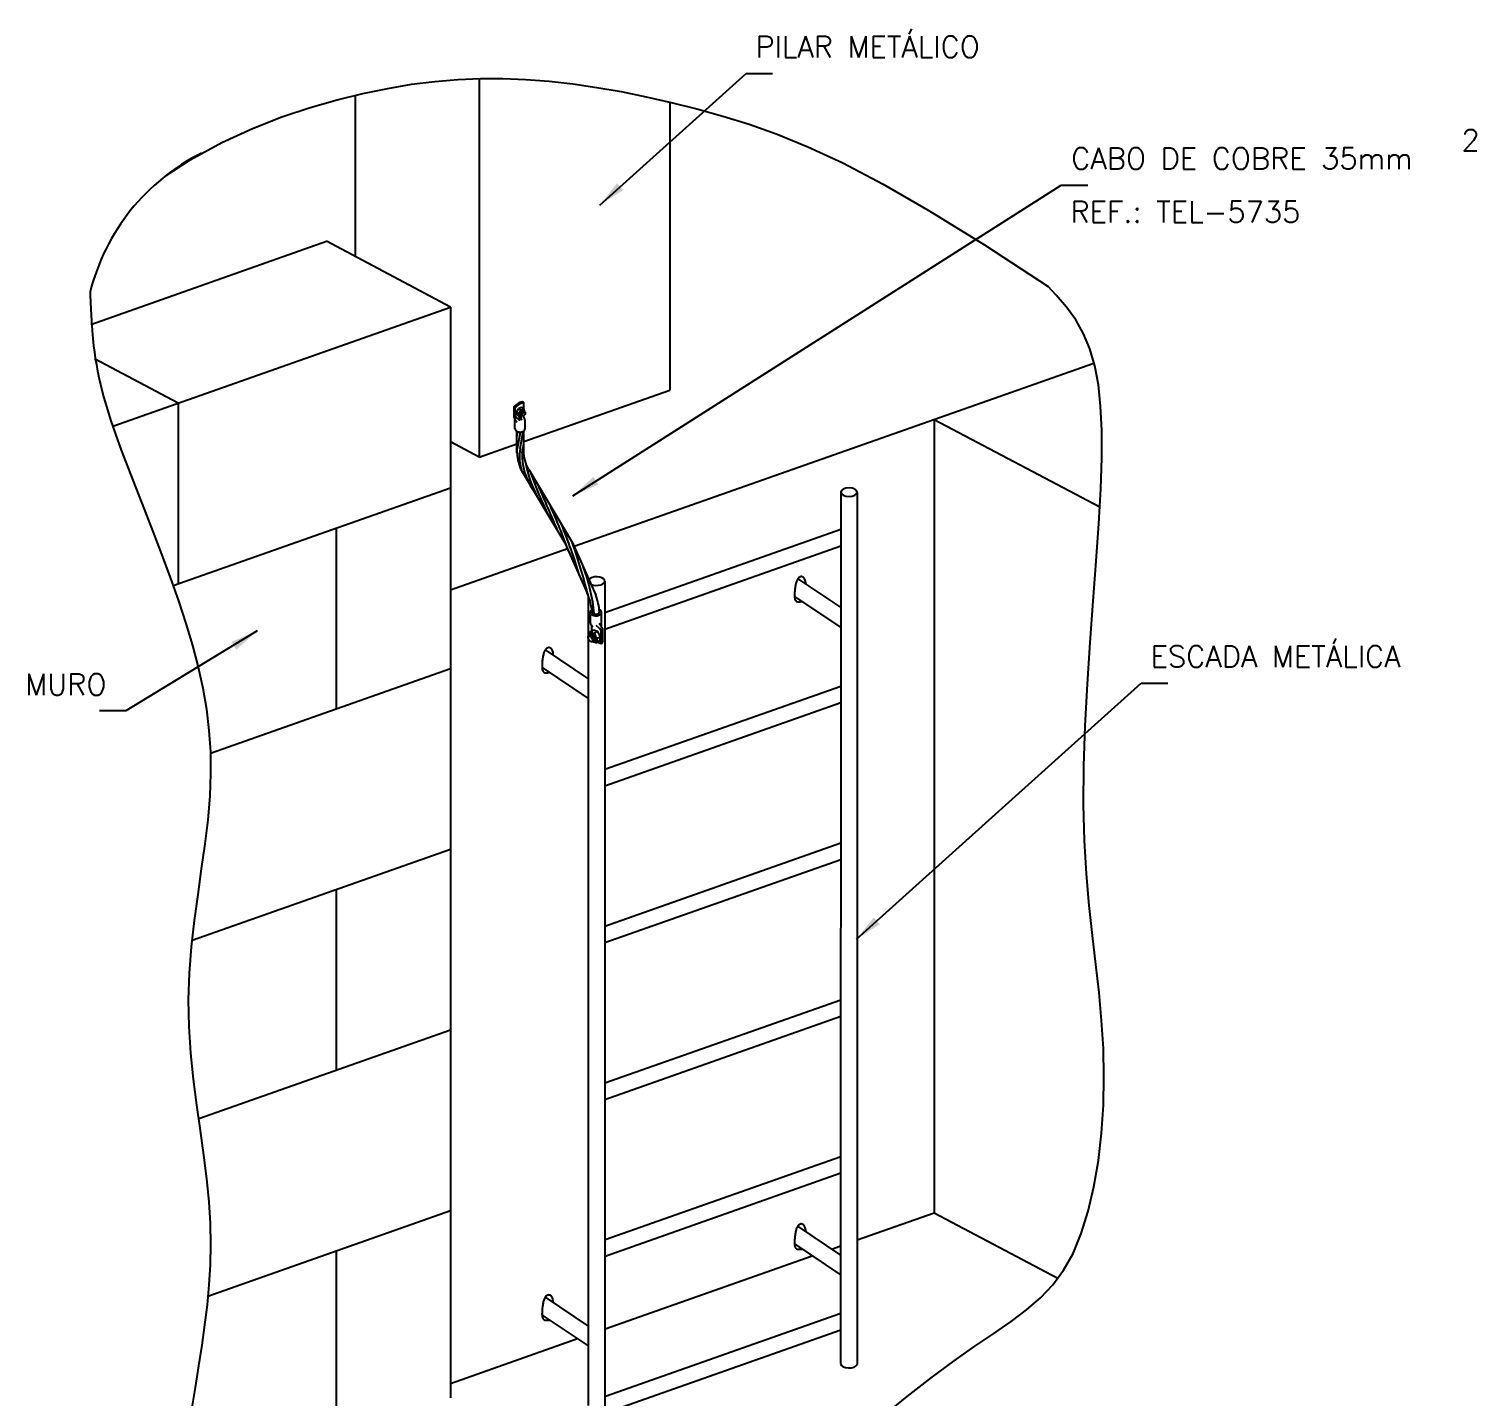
# Model space of a CAD drawing. Header units: millimetres. Extents: x -5435.2 to -5420.3, y -4788.1 to -4768.6.
# Drawn here: x -5433.88 to -5420.28, y -4781.45 to -4768.6 of the extents above; entities that cross this region are included whole.
import ezdxf

# ---------------------------------------------------------------- set-up
doc = ezdxf.new("R2010")
doc.units = ezdxf.units.MM
doc.header["$LTSCALE"] = 10
doc.layers.add('Termotécnica', color=7, linetype='Continuous')
doc.styles.add('r80', font='romans.shx')

msp = doc.modelspace()

# ---------------------------------------------------------------- linework, layer by layer
at = {"layer": 'Termotécnica', "color": 3}
for p, q in [((-5429.651, -4769.065), (-5429.651, -4772.622)), ((-5430.817, -4769.224), (-5430.817, -4770.737)), ((-5427.861, -4769.286), (-5427.861, -4771.991)), ((-5429.233, -4772.475), (-5427.861, -4771.991)), ((-5429.296, -4772.585), (-5429.296, -4772.379)), ((-5429.233, -4772.577), (-5429.233, -4772.376)), ((-5429.651, -4772.622), (-5429.92, -4772.479)), ((-5429.651, -4772.622), (-5429.296, -4772.497)), ((-5429.263, -4772.731), (-5428.847, -4773.425)), ((-5429.186, -4772.739), (-5428.775, -4773.425)), ((-5428.847, -4773.425), (-5428.633, -4773.905)), ((-5428.775, -4773.425), (-5428.555, -4773.919))]:
    msp.add_line(p, q, dxfattribs=at)
at = {"layer": 'Termotécnica', "color": 2, "ltscale": 1.6}
for p, q in [((-5428.518, -4770.254), (-5427.144, -4769.018)), ((-5427.144, -4769.018), (-5426.894, -4769.018)), ((-5428.771, -4772.984), (-5424.184, -4770.066)), ((-5424.184, -4770.066), (-5423.934, -4770.066)), ((-5431.737, -4774.254), (-5432.97, -4775.006)), ((-5426.106, -4777.151), (-5423.431, -4774.744)), ((-5423.431, -4774.744), (-5423.181, -4774.744)), ((-5432.97, -4775.006), (-5433.22, -4775.006))]:
    msp.add_line(p, q, dxfattribs=at)
at = {"layer": 'Termotécnica', "color": 2}
for p, q in [((-5433.3, -4771.374), (-5431.086, -4770.594)), ((-5429.92, -4771.213), (-5431.086, -4770.594)), ((-5433.094, -4772.331), (-5429.92, -4771.213)), ((-5429.92, -4771.213), (-5429.92, -4781.458)), ((-5432.48, -4772.115), (-5433.265, -4771.698)), ((-5432.48, -4772.115), (-5432.48, -4773.811)), ((-5432.527, -4773.828), (-5429.92, -4772.909)), ((-5426.254, -4772.951), (-5426.255, -4781.137)), ((-5426.099, -4772.95), (-5426.099, -4781.142)), ((-5430.996, -4773.289), (-5430.996, -4774.985)), ((-5428.472, -4774.08), (-5426.254, -4773.299)), ((-5428.471, -4774.236), (-5426.254, -4773.455)), ((-5428.472, -4773.786), (-5428.472, -4781.976)), ((-5426.658, -4773.764), (-5426.254, -4774.035)), ((-5428.626, -4773.922), (-5428.626, -4781.53)), ((-5426.688, -4773.931), (-5426.254, -4774.223)), ((-5429.03, -4774.431), (-5428.626, -4774.703)), ((-5432.177, -4775.401), (-5429.92, -4774.606)), ((-5429.061, -4774.598), (-5428.626, -4774.89)), ((-5428.471, -4775.553), (-5426.254, -4774.772)), ((-5428.471, -4775.709), (-5426.254, -4774.927)), ((-5428.471, -4777.026), (-5426.254, -4776.245)), ((-5432.349, -4777.16), (-5429.92, -4776.304)), ((-5428.471, -4777.182), (-5426.254, -4776.4)), ((-5430.996, -4776.683), (-5430.996, -4778.379)), ((-5428.471, -4778.499), (-5426.254, -4777.718)), ((-5428.471, -4778.655), (-5426.254, -4777.873)), ((-5432.285, -4778.834), (-5429.92, -4778)), ((-5428.466, -4779.97), (-5426.254, -4779.191)), ((-5428.466, -4780.126), (-5426.254, -4779.346)), ((-5432.201, -4780.502), (-5429.92, -4779.698)), ((-5426.659, -4779.845), (-5426.255, -4780.117)), ((-5430.996, -4780.077), (-5430.996, -4781.838)), ((-5426.689, -4780.012), (-5426.255, -4780.304)), ((-5426.339, -4780.06), (-5426.255, -4780.03)), ((-5429.031, -4780.513), (-5428.627, -4780.784)), ((-5429.061, -4780.68), (-5428.627, -4780.971)), ((-5428.465, -4781.443), (-5426.254, -4780.664)), ((-5428.465, -4781.598), (-5426.254, -4780.819))]:
    msp.add_line(p, q, dxfattribs=at)
at = {"layer": 'Termotécnica', "color": 1}
for p, q in [((-5428.76, -4773.459), (-5423.875, -4771.738)), ((-5429.327, -4772.156), (-5429.327, -4772.238)), ((-5429.313, -4772.156), (-5429.326, -4772.149)), ((-5429.315, -4772.163), (-5429.315, -4772.231)), ((-5429.3, -4772.199), (-5429.28, -4772.164)), ((-5429.279, -4772.211), (-5429.3, -4772.199)), ((-5429.295, -4772.226), (-5429.3, -4772.199)), ((-5429.254, -4772.155), (-5429.28, -4772.164)), ((-5429.259, -4772.176), (-5429.28, -4772.164)), ((-5429.231, -4772.168), (-5429.254, -4772.155)), ((-5429.234, -4772.109), (-5429.246, -4772.102)), ((-5429.243, -4772.184), (-5429.243, -4772.188)), ((-5429.237, -4772.186), (-5429.238, -4772.191)), ((-5429.232, -4772.168), (-5429.232, -4772.112)), ((-5429.232, -4772.189), (-5429.232, -4772.194)), ((-5429.225, -4772.194), (-5429.229, -4772.171)), ((-5429.226, -4772.192), (-5429.227, -4772.195)), ((-5429.315, -4772.266), (-5429.296, -4772.293)), ((-5429.315, -4772.352), (-5429.315, -4772.269)), ((-5429.296, -4772.254), (-5429.27, -4772.276)), ((-5429.272, -4772.239), (-5429.295, -4772.226)), ((-5429.279, -4772.251), (-5429.264, -4772.242)), ((-5429.279, -4772.251), (-5429.254, -4772.273)), ((-5429.247, -4772.232), (-5429.269, -4772.239)), ((-5429.265, -4772.242), (-5429.265, -4772.263)), ((-5429.264, -4772.242), (-5429.254, -4772.273)), ((-5429.263, -4772.223), (-5429.258, -4772.22)), ((-5429.258, -4772.226), (-5429.253, -4772.224)), ((-5429.252, -4772.229), (-5429.247, -4772.227)), ((-5429.232, -4772.248), (-5429.232, -4772.231)), ((-5429.219, -4772.352), (-5429.219, -4772.277)), ((-5425.377, -4772.267), (-5423.821, -4773.089)), ((-5425.377, -4772.267), (-5425.377, -4779.721)), ((-5429.296, -4772.431), (-5429.287, -4772.383)), ((-5429.296, -4772.573), (-5429.263, -4772.386)), ((-5429.265, -4772.541), (-5429.237, -4772.379)), ((-5429.248, -4772.582), (-5429.233, -4772.497)), ((-5429.92, -4773.868), (-5428.822, -4773.481)), ((-5428.608, -4774.079), (-5428.608, -4774.175)), ((-5428.504, -4774.079), (-5428.504, -4774.215)), ((-5428.608, -4774.262), (-5428.575, -4774.243)), ((-5428.594, -4774.254), (-5428.594, -4774.206)), ((-5428.575, -4774.243), (-5428.539, -4774.256)), ((-5428.525, -4774.228), (-5428.552, -4774.204)), ((-5428.503, -4774.215), (-5428.524, -4774.185)), ((-5428.618, -4774.3), (-5428.611, -4774.266)), ((-5428.616, -4774.296), (-5428.615, -4774.301)), ((-5428.608, -4774.292), (-5428.607, -4774.299)), ((-5428.6, -4774.287), (-5428.599, -4774.294)), ((-5428.592, -4774.284), (-5428.591, -4774.29)), ((-5428.587, -4774.353), (-5428.555, -4774.364)), ((-5428.578, -4774.35), (-5428.585, -4774.346)), ((-5428.57, -4774.346), (-5428.578, -4774.341)), ((-5428.563, -4774.341), (-5428.57, -4774.337)), ((-5428.569, -4774.273), (-5428.539, -4774.256)), ((-5428.55, -4774.364), (-5428.517, -4774.344)), ((-5428.541, -4774.358), (-5428.504, -4774.371)), ((-5428.54, -4774.324), (-5428.51, -4774.306)), ((-5428.51, -4774.306), (-5428.539, -4774.256)), ((-5428.517, -4774.344), (-5428.51, -4774.306)), ((-5428.504, -4774.371), (-5428.504, -4774.253)), ((-5428.504, -4774.371), (-5428.49, -4774.363)), ((-5428.49, -4774.363), (-5428.49, -4774.245)), ((-5426.099, -4779.975), (-5425.377, -4779.721)), ((-5425.377, -4779.721), (-5424.215, -4780.335)), ((-5428.466, -4780.809), (-5426.522, -4780.124)), ((-5429.92, -4781.322), (-5428.729, -4780.902))]:
    msp.add_line(p, q, dxfattribs=at)
for points in [[(-5432.593, -4769.975), (-5432.366, -4769.83), (-5432.068, -4769.667), (-5431.781, -4769.534), (-5431.505, -4769.426), (-5431.24, -4769.338), (-5430.986, -4769.266), (-5430.743, -4769.206), (-5430.511, -4769.157), (-5430.286, -4769.119), (-5430.068, -4769.092), (-5429.853, -4769.074), (-5429.64, -4769.065), (-5429.428, -4769.065), (-5429.213, -4769.074), (-5428.994, -4769.091), (-5428.772, -4769.116), (-5428.546, -4769.148), (-5428.316, -4769.188), (-5428.083, -4769.236), (-5427.846, -4769.29), (-5427.606, -4769.351), (-5427.363, -4769.419), (-5427.115, -4769.495), (-5426.852, -4769.587), (-5426.562, -4769.705), (-5426.234, -4769.858), (-5425.857, -4770.056), (-5425.417, -4770.31), (-5424.904, -4770.628), (-5424.306, -4771.02)], [(-5433.306, -4771.069), (-5433.305, -4771.099), (-5433.299, -4771.23), (-5433.293, -4771.34), (-5433.287, -4771.431), (-5433.281, -4771.508), (-5433.274, -4771.575), (-5433.267, -4771.635), (-5433.258, -4771.693), (-5433.248, -4771.752), (-5433.236, -4771.815), (-5433.222, -4771.885), (-5433.203, -4771.964), (-5433.18, -4772.054), (-5433.15, -4772.156), (-5433.114, -4772.272), (-5433.069, -4772.405), (-5433.014, -4772.555), (-5432.95, -4772.725), (-5432.877, -4772.911), (-5432.799, -4773.11), (-5432.717, -4773.319), (-5432.635, -4773.534), (-5432.554, -4773.752), (-5432.477, -4773.97), (-5432.407, -4774.183), (-5432.344, -4774.391), (-5432.291, -4774.593), (-5432.248, -4774.792), (-5432.214, -4774.989), (-5432.19, -4775.188), (-5432.177, -4775.389), (-5432.175, -4775.594), (-5432.183, -4775.806), (-5432.202, -4776.027), (-5432.23, -4776.255), (-5432.262, -4776.489), (-5432.296, -4776.729), (-5432.328, -4776.973), (-5432.356, -4777.22), (-5432.375, -4777.469), (-5432.384, -4777.72), (-5432.378, -4777.97), (-5432.362, -4778.219), (-5432.337, -4778.466), (-5432.306, -4778.709), (-5432.274, -4778.946), (-5432.241, -4779.178), (-5432.213, -4779.401), (-5432.191, -4779.616), (-5432.179, -4779.821), (-5432.175, -4780.019), (-5432.18, -4780.21), (-5432.191, -4780.398), (-5432.208, -4780.584), (-5432.231, -4780.772), (-5432.258, -4780.962), (-5432.288, -4781.158), (-5432.32, -4781.36), (-5432.354, -4781.568)], [(-5425.864, -4781.635), (-5425.63, -4781.445), (-5425.404, -4781.269), (-5425.19, -4781.112), (-5424.994, -4780.974), (-5424.815, -4780.853), (-5424.654, -4780.741), (-5424.508, -4780.631), (-5424.378, -4780.519), (-5424.262, -4780.397), (-5424.16, -4780.26), (-5424.07, -4780.101), (-5423.994, -4779.915), (-5423.929, -4779.705), (-5423.876, -4779.476), (-5423.834, -4779.23), (-5423.805, -4778.973), (-5423.787, -4778.709), (-5423.781, -4778.442), (-5423.786, -4778.175), (-5423.803, -4777.912), (-5423.827, -4777.65), (-5423.857, -4777.386), (-5423.888, -4777.115), (-5423.919, -4776.833), (-5423.946, -4776.537), (-5423.965, -4776.223), (-5423.974, -4775.886), (-5423.971, -4775.525), (-5423.958, -4775.145), (-5423.936, -4774.755), (-5423.91, -4774.362), (-5423.882, -4773.974), (-5423.854, -4773.599), (-5423.83, -4773.245), (-5423.811, -4772.92), (-5423.802, -4772.629), (-5423.802, -4772.371), (-5423.813, -4772.143), (-5423.834, -4771.941), (-5423.868, -4771.763), (-5423.914, -4771.604), (-5423.973, -4771.462), (-5424.045, -4771.332), (-5424.132, -4771.213), (-5424.231, -4771.099), (-5424.306, -4771.02)]]:
    msp.add_lwpolyline(points, dxfattribs=at)
at = {"layer": 'Termotécnica', "color": 2}
for points in [[(-5426.58, -4773.817), (-5426.582, -4773.802), (-5426.585, -4773.79), (-5426.588, -4773.78), (-5426.591, -4773.771), (-5426.594, -4773.764), (-5426.597, -4773.759), (-5426.601, -4773.755), (-5426.604, -4773.751), (-5426.609, -4773.749), (-5426.613, -4773.746), (-5426.618, -4773.745), (-5426.622, -4773.744), (-5426.627, -4773.744), (-5426.632, -4773.745), (-5426.637, -4773.746), (-5426.641, -4773.748), (-5426.646, -4773.751), (-5426.65, -4773.754), (-5426.654, -4773.759), (-5426.658, -4773.764), (-5426.662, -4773.77), (-5426.665, -4773.776), (-5426.668, -4773.783), (-5426.671, -4773.791), (-5426.674, -4773.8), (-5426.676, -4773.808), (-5426.678, -4773.818), (-5426.68, -4773.828), (-5426.682, -4773.838), (-5426.683, -4773.848), (-5426.684, -4773.859), (-5426.686, -4773.869), (-5426.687, -4773.879), (-5426.688, -4773.89), (-5426.688, -4773.9), (-5426.689, -4773.91), (-5426.689, -4773.92), (-5426.689, -4773.929), (-5426.688, -4773.939), (-5426.686, -4773.947), (-5426.684, -4773.956), (-5426.68, -4773.964), (-5426.676, -4773.97), (-5426.669, -4773.976), (-5426.66, -4773.98), (-5426.649, -4773.981), (-5426.635, -4773.981), (-5426.618, -4773.978)], [(-5428.952, -4774.484), (-5428.955, -4774.469), (-5428.957, -4774.457), (-5428.96, -4774.447), (-5428.963, -4774.439), (-5428.966, -4774.432), (-5428.969, -4774.426), (-5428.973, -4774.422), (-5428.977, -4774.419), (-5428.981, -4774.416), (-5428.985, -4774.414), (-5428.99, -4774.412), (-5428.994, -4774.411), (-5428.999, -4774.411), (-5429.004, -4774.412), (-5429.009, -4774.413), (-5429.013, -4774.415), (-5429.018, -4774.418), (-5429.022, -4774.422), (-5429.026, -4774.426), (-5429.03, -4774.431), (-5429.034, -4774.437), (-5429.037, -4774.443), (-5429.041, -4774.451), (-5429.043, -4774.458), (-5429.046, -4774.467), (-5429.048, -4774.476), (-5429.05, -4774.485), (-5429.052, -4774.495), (-5429.054, -4774.505), (-5429.055, -4774.515), (-5429.057, -4774.526), (-5429.058, -4774.536), (-5429.059, -4774.547), (-5429.06, -4774.557), (-5429.061, -4774.567), (-5429.061, -4774.577), (-5429.061, -4774.587), (-5429.061, -4774.597), (-5429.06, -4774.606), (-5429.058, -4774.615), (-5429.056, -4774.623), (-5429.053, -4774.631), (-5429.048, -4774.638), (-5429.041, -4774.643), (-5429.033, -4774.647), (-5429.021, -4774.649), (-5429.007, -4774.648), (-5428.99, -4774.646)], [(-5426.58, -4779.898), (-5426.583, -4779.883), (-5426.585, -4779.871), (-5426.588, -4779.861), (-5426.591, -4779.852), (-5426.594, -4779.846), (-5426.597, -4779.84), (-5426.601, -4779.836), (-5426.605, -4779.833), (-5426.609, -4779.83), (-5426.613, -4779.828), (-5426.618, -4779.826), (-5426.623, -4779.825), (-5426.627, -4779.825), (-5426.632, -4779.826), (-5426.637, -4779.827), (-5426.642, -4779.829), (-5426.646, -4779.832), (-5426.65, -4779.836), (-5426.655, -4779.84), (-5426.658, -4779.845), (-5426.662, -4779.851), (-5426.666, -4779.857), (-5426.669, -4779.865), (-5426.672, -4779.872), (-5426.674, -4779.881), (-5426.676, -4779.89), (-5426.679, -4779.899), (-5426.68, -4779.909), (-5426.682, -4779.919), (-5426.683, -4779.929), (-5426.685, -4779.94), (-5426.686, -4779.95), (-5426.687, -4779.961), (-5426.688, -4779.971), (-5426.689, -4779.981), (-5426.689, -4779.991), (-5426.689, -4780.001), (-5426.689, -4780.011), (-5426.688, -4780.02), (-5426.686, -4780.029), (-5426.684, -4780.037), (-5426.681, -4780.045), (-5426.676, -4780.052), (-5426.669, -4780.057), (-5426.661, -4780.061), (-5426.65, -4780.063), (-5426.636, -4780.062), (-5426.618, -4780.06)], [(-5428.952, -4780.565), (-5428.955, -4780.551), (-5428.958, -4780.538), (-5428.96, -4780.528), (-5428.963, -4780.52), (-5428.966, -4780.513), (-5428.97, -4780.508), (-5428.973, -4780.503), (-5428.977, -4780.5), (-5428.981, -4780.497), (-5428.986, -4780.495), (-5428.99, -4780.493), (-5428.995, -4780.493), (-5429, -4780.492), (-5429.004, -4780.493), (-5429.009, -4780.494), (-5429.014, -4780.496), (-5429.018, -4780.499), (-5429.023, -4780.503), (-5429.027, -4780.507), (-5429.031, -4780.512), (-5429.034, -4780.518), (-5429.038, -4780.525), (-5429.041, -4780.532), (-5429.044, -4780.54), (-5429.046, -4780.548), (-5429.049, -4780.557), (-5429.051, -4780.566), (-5429.053, -4780.576), (-5429.054, -4780.586), (-5429.056, -4780.597), (-5429.057, -4780.607), (-5429.058, -4780.618), (-5429.059, -4780.628), (-5429.06, -4780.638), (-5429.061, -4780.648), (-5429.061, -4780.659), (-5429.062, -4780.668), (-5429.061, -4780.678), (-5429.06, -4780.687), (-5429.059, -4780.696), (-5429.056, -4780.704), (-5429.053, -4780.712), (-5429.048, -4780.719), (-5429.042, -4780.724), (-5429.033, -4780.728), (-5429.022, -4780.73), (-5429.008, -4780.73), (-5428.991, -4780.727)]]:
    msp.add_lwpolyline(points, dxfattribs=at)
at = {"layer": 'Termotécnica', "color": 1}
for centre, radius, start, end in [((-5431.365, -4771.555), 2.001, 116.5723, 165.9457), ((-5429.312, -4772.156), 0.015, 120, 180), ((-5429.196, -4772.275), 0.181, 106.94, 133.06), ((-5429.3, -4772.163), 0.015, 120, 180), ((-5429.184, -4772.282), 0.181, 106.94, 133.06), ((-5429.313, -4772.169), 0.0543, 307.9969, 352.0248), ((-5429.255, -4772.145), 0.0314, 263.8108, 314.501), ((-5429.247, -4772.106), 0.00428, 70.6195, 112.9935), ((-5429.235, -4772.112), 0.003, 0, 120), ((-5429.233, -4772.172), 0.00407, 10.8846, 60), ((-5429.229, -4772.195), 0.00407, 359.1317, 10.8846), ((-5429.288, -4772.237), 0.0391, 181.9565, 227.0468), ((-5429.277, -4772.22), 0.0391, 197.037, 242.1272), ((-5429.305, -4772.23), 0.0315, 345.5818, 36.1065), ((-5429.27, -4772.235), 0.00407, 240, 289.1165), ((-5429.248, -4772.228), 0.00407, 289.1165, 296.2919), ((-5429.277, -4772.285), 0.0585, 8.2416, 47.8775), ((-5428.87, -4772.619), 0.403, 168.9198, 199.5127), ((-5428.674, -4772.599), 0.574, 178.2904, 214.6599), ((-5428.167, -4772.493), 1.063, 190.4661, 210.536), ((-5425.924, -4771.66), 3.427, 198.9887, 206.0633), ((-5401.161, -4761.122), 30.313, 202.8393, 203.7163), ((-5434.266, -4775.446), 5.789, 19.579, 24.1239), ((-5433.351, -4775.087), 4.835, 16.248, 22.3258), ((-5435.133, -4775.591), 6.717, 14.4041, 18.7844), ((-5430.171, -4774.232), 1.606, 4.9199, 21.3186), ((-5428.585, -4774.082), 0.024, 106.4942, 164.2191), ((-5428.525, -4774.077), 0.021, 5.5868, 79.4509), ((-5428.545, -4774.165), 0.0638, 188.2416, 233.8328), ((-5428.545, -4774.266), 0.0427, 17.037, 62.1272), ((-5428.532, -4774.247), 0.0427, 1.9565, 47.0468), ((-5428.612, -4774.301), 0.00584, 169.1154, 180.8683), ((-5428.606, -4774.267), 0.00584, 120, 169.1154), ((-5428.574, -4774.229), 0.0451, 225.499, 276.1892), ((-5428.585, -4774.347), 0.00584, 243.7081, 250.8835), ((-5428.492, -4774.263), 0.0779, 187.9752, 232.0031), ((-5428.553, -4774.358), 0.00584, 250.8835, 300), ((-5428.503, -4774.351), 0.0452, 143.8935, 194.4182)]:
    msp.add_arc(centre, radius, start, end, dxfattribs=at)
at = {"layer": 'Termotécnica', "color": 3}
for centre, radius, start, end in [((-5428.777, -4772.547), 0.52, 181.656, 200.8156), ((-5428.904, -4772.569), 0.33, 178.713, 210.821), ((-5429.155, -4774.128), 0.567, 5.0661, 24.2335), ((-5428.973, -4774.09), 0.451, 1.81, 22.2426)]:
    msp.add_arc(centre, radius, start, end, dxfattribs=at)
at = {"layer": 'Termotécnica', "color": 2}
for centre, radius, start, end in [((-5426.258, -4781.138), 0.00305, 319.6513, 15.8147), ((-5426.101, -4781.144), 0.00269, 339.7269, 44.6395)]:
    msp.add_arc(centre, radius, start, end, dxfattribs=at)
at = {"layer": 'Termotécnica', "color": 1}
for centre, major_axis, ratio, start_param, end_param in [((-5429.25, -4772.205), (0.0177, 0.0306), 0.500279, 5.414719, 10.426914), ((-5429.25, -4772.205), (-0.0116, -0.0201), 0.500279, 2.686448, 6.55275), ((-5429.25, -4772.205), (-0.0131, -0.0188), 0.281547, 3.158868, 6.283185), ((-5429.245, -4772.208), (-0.0131, -0.0188), 0.281547, 3.158868, 6.283185), ((-5429.239, -4772.211), (-0.0131, -0.0188), 0.281547, 3.158868, 6.283185), ((-5429.267, -4772.352), (-0.0477, 0), 0.708671, 0, 3.141593), ((-5428.556, -4774.077), (0.034, -0.0011), 0.579595, -3.141593, 0.117786), ((-5428.581, -4774.314), (-0.0254, 0.0439), 0.500279, -4.143729, 0.868466), ((-5428.597, -4774.323), (0.0188, -0.027), 0.281547, 0, 3.124318), ((-5428.589, -4774.319), (0.0188, -0.027), 0.281547, 0, 3.124318), ((-5428.581, -4774.314), (0.0166, -0.0288), 0.500279, -0.269564, 3.596738), ((-5428.581, -4774.314), (0.0188, -0.027), 0.281547, 0, 3.124318)]:
    msp.add_ellipse(centre, major_axis=major_axis, ratio=ratio, start_param=start_param, end_param=end_param, dxfattribs=at)
for centre, major_axis in [((-5429.233, -4772.215), (-0.0109, -0.0189)), ((-5428.606, -4774.329), (0.0156, -0.0271))]:
    msp.add_ellipse(centre, major_axis=major_axis, ratio=0.509483, dxfattribs=at)
at = {"layer": 'Termotécnica', "color": 2}
for centre, major_axis, start_param, end_param in [((-5426.177, -4772.95), (-0.0773, 0), 0.025671, 6.263616), ((-5428.549, -4773.786), (-0.0773, 0), 0.864707, 5.887475), ((-5426.176, -4781.136), (-0.0795, 0), 0.095963, 2.927385)]:
    msp.add_ellipse(centre, major_axis=major_axis, ratio=0.515245, start_param=start_param, end_param=end_param, dxfattribs=at)
at = {"layer": 'Termotécnica', "color": 1}
msp.add_open_spline([(-5428.504, -4774.073), (-5428.504, -4774.074), (-5428.504, -4774.077), (-5428.504, -4774.082), (-5428.505, -4774.086), (-5428.507, -4774.091), (-5428.509, -4774.095), (-5428.512, -4774.099), (-5428.516, -4774.103), (-5428.521, -4774.106), (-5428.527, -4774.109), (-5428.534, -4774.112), (-5428.542, -4774.114), (-5428.553, -4774.115), (-5428.564, -4774.114), (-5428.574, -4774.112), (-5428.582, -4774.109), (-5428.589, -4774.106), (-5428.594, -4774.102), (-5428.599, -4774.098), (-5428.602, -4774.094), (-5428.605, -4774.09), (-5428.607, -4774.086), (-5428.608, -4774.082), (-5428.608, -4774.078), (-5428.608, -4774.076), (-5428.608, -4774.075)], degree=3, knots=[6.165399, 6.165399, 6.165399, 6.165399, 6.25737, 6.349341, 6.441312, 6.533283, 6.631551, 6.73767, 6.855349, 6.988358, 7.139882, 7.312727, 7.511118, 7.744299, 8.028723, 8.257074, 8.452484, 8.622545, 8.771168, 8.901233, 9.016324, 9.120515, 9.21761, 9.310805, 9.367792, 9.424778, 9.424778, 9.424778, 9.424778], dxfattribs=at)
at = {"layer": 'Termotécnica', "color": 2, "ltscale": 1.6}
for points in [[(-5428.297, -4770.111), (-5428.355, -4770.047), (-5428.518, -4770.254)], [(-5428.53, -4772.879), (-5428.577, -4772.807), (-5428.771, -4772.984)], [(-5431.933, -4774.43), (-5431.979, -4774.357), (-5431.737, -4774.254)], [(-5425.886, -4777.008), (-5425.944, -4776.945), (-5426.106, -4777.151)]]:
    msp.add_solid(points, dxfattribs=at)

# ---------------------------------------------------------------- texts
at = {"layer": 'Termotécnica', "color": 2, "ltscale": 1.6, "style": 'r80'}
for s, p in [('PILAR METÁLICO', (-5427.056, -4768.866)), ('CABO DE COBRE 35mm', (-5424.089, -4769.915)), ('REF.: TEL-5735', (-5424.096, -4770.417)), ('ESCADA METÁLICA', (-5423.343, -4774.593))]:
    msp.add_text(s, height=0.2, dxfattribs=at).set_placement(p)
at = {"layer": 'Termotécnica', "color": 2, "ltscale": 12.5, "style": 'r80'}
for s, p in [('2', (-5420.422, -4769.743)), ('MURO', (-5433.916, -4774.856))]:
    msp.add_text(s, height=0.2, dxfattribs=at).set_placement(p)

doc.saveas('drawing.dxf')
